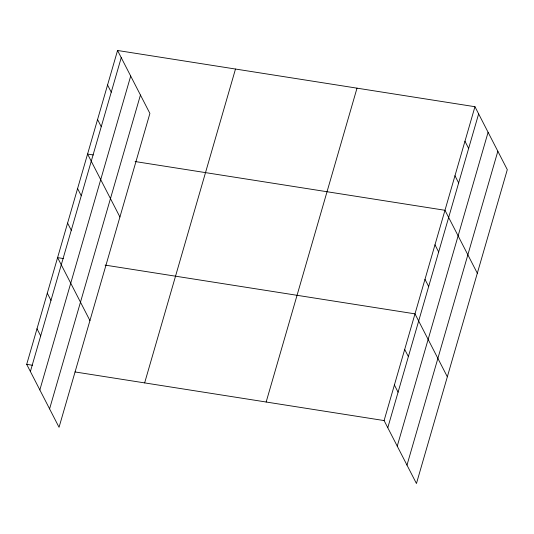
<?xml version="1.0" encoding="UTF-8"?>
<svg xmlns="http://www.w3.org/2000/svg" width="534" height="534" viewBox="0 0 534 534"><rect width="100%" height="100%" fill="white"/><g stroke="black" fill="none" stroke-linecap="round" stroke-linejoin="round"><path stroke-width="0.8" d="M117.553 50.483L149.9 113.428L59.047 427.287L26.7 364.342L117.553 50.483L474.953 106.713L507.3 169.658L416.447 483.517L384.1 420.572L474.953 106.713M30.385 371.51L121.238 57.652M39.843 389.92L130.697 76.062M49.589 408.884L140.442 95.025M144.641 382.898L235.494 69.04M266.159 402.015L357.012 88.157M387.784 427.741L478.638 113.882M397.243 446.144L488.096 132.285M406.988 465.107L497.842 151.249M93.303 154.96L87.569 154.059L119.916 217.004M135.075 161.535L444.969 210.283L477.316 273.228M63.326 258.536L57.592 257.635L89.939 320.574M105.091 265.104L414.991 313.858L447.338 376.804M26.7 364.342L32.434 365.249M75.02 371.944L384.1 420.572M464.96 141.236L468.645 148.405M454.961 175.759L458.646 182.928M434.976 244.812L438.661 251.981M424.984 279.335L428.668 286.504M404.692 349.43L408.376 356.599M394.399 385.001L398.077 392.17M107.561 85.013L111.246 92.182M97.562 119.536L101.246 126.705M77.577 188.582L81.261 195.751M67.584 223.105L71.269 230.274M47.292 293.206L50.977 300.375M37 328.77L40.684 335.939"/></g></svg>
